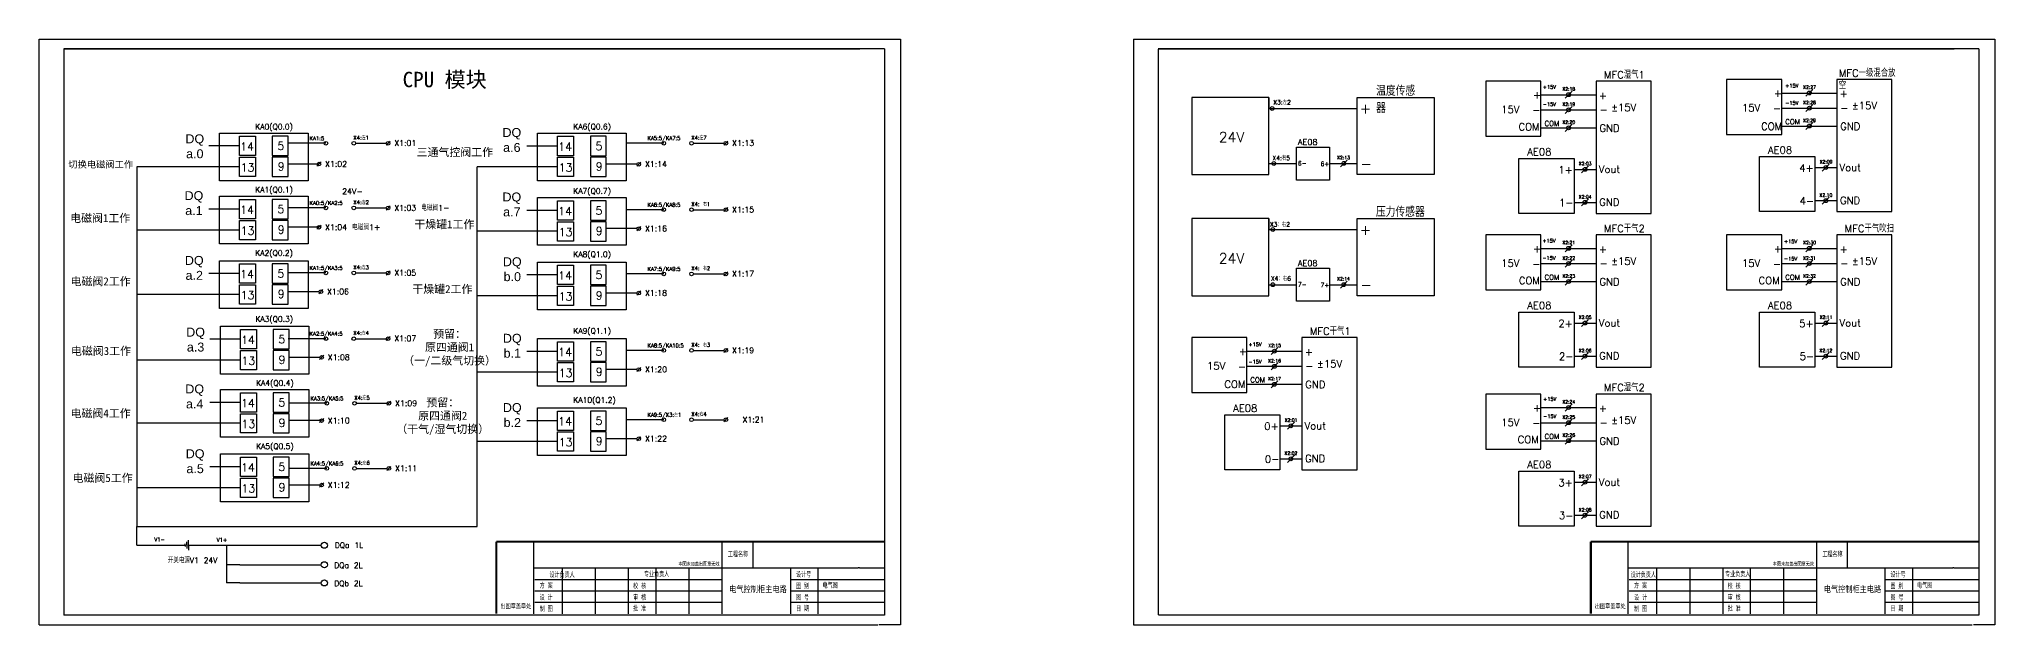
# Model space of a CAD drawing. Header units: inches. Extents: x 9000 to 22395, y 8106 to 17135.
# Drawn here: x 10821 to 12594, y 8106 to 8637 of the extents above; entities that cross this region are included whole.
import ezdxf

# ---------------------------------------------------------------- set-up
doc = ezdxf.new("R2010")
doc.units = ezdxf.units.IN
doc.header["$MEASUREMENT"] = 0
for name, color, linetype in [('PLC', 7, 'Continuous'), ('图层1', 7, 'Continuous'), ('线槽', 7, 'Continuous')]:
    doc.layers.add(name, color=color, linetype=linetype)
doc.styles.add('DSHZ', font='', dxfattribs={"width": 0.7})
doc.styles.add('lcq', font='')
doc.styles.get("Standard").update_dxf_attribs({"font": 'txt', "bigfont": 'gbcbig.shx'})
doc.styles.get('DSHZ').set_extended_font_data('SimSun')
doc.styles.get('lcq').set_extended_font_data('SimSun')

msp = doc.modelspace()

# ---------------------------------------------------------------- linework, layer by layer
for p, q in [((10820.9, 8637.5), (11602, 8637.5)), ((10820.9, 8105.6), (10820.9, 8637.5)), ((11602, 8637.5), (11602, 8105.6)), ((11813.4, 8637.5), (11813.4, 8105.6)), ((11813.4, 8637.5), (12594.4, 8637.5)), ((12594.4, 8637.5), (12594.4, 8105.6)), ((10843.3, 8628.5), (11565, 8628.5)), ((11587.5, 8628.5), (10843.3, 8628.5)), ((10843.3, 8628.5), (10843.3, 8114.6)), ((11587.5, 8628.5), (11587.5, 8114.6)), ((11835.8, 8628.5), (12557.4, 8628.5)), ((12579.9, 8628.5), (11835.8, 8628.5)), ((12579.9, 8628.5), (12579.9, 8114.6)), ((11866.1, 8584.5), (11866.1, 8514.5)), ((11936.1, 8584.5), (11866.1, 8584.5)), ((11936.1, 8514.5), (11936.1, 8584.5)), ((11936.1, 8584.5), (11936.1, 8574.5)), ((12016.1, 8584.5), (12086.1, 8584.5)), ((12016.1, 8514.5), (12016.1, 8584.5)), ((12086.1, 8584.5), (12086.1, 8514.5)), ((12132.8, 8599.2), (12132.8, 8549.2)), ((12182.8, 8599.2), (12132.8, 8599.2)), ((12182.8, 8549.2), (12182.8, 8599.2)), ((12182.8, 8586.9), (12232.8, 8586.9)), ((12207.9, 8587), (12204.7, 8583.8)), ((12207.9, 8587), (12211, 8590.2)), ((12232.8, 8599.2), (12232.8, 8479.2)), ((12282.8, 8599.2), (12232.8, 8599.2)), ((12282.8, 8479.2), (12282.8, 8599.2)), ((12351.1, 8600.9), (12351.1, 8550.9)), ((12401.1, 8600.9), (12351.1, 8600.9)), ((12401.1, 8550.9), (12401.1, 8600.9)), ((12401.1, 8588.5), (12451.1, 8588.5)), ((12426.2, 8588.6), (12423, 8585.5)), ((12426.2, 8588.6), (12429.3, 8591.8)), ((12451.1, 8600.9), (12451.1, 8480.9)), ((12501.1, 8600.9), (12451.1, 8600.9)), ((12501.1, 8480.9), (12501.1, 8600.9)), ((11936.1, 8574.5), (12016.1, 8574.5)), ((12182.8, 8573.1), (12232.8, 8573.1)), ((12207.9, 8573.2), (12204.7, 8570)), ((12207.9, 8573.2), (12211, 8576.4)), ((12401.1, 8574.8), (12451.1, 8574.8)), ((12426.2, 8574.8), (12423, 8571.7)), ((12426.2, 8574.8), (12429.3, 8578)), ((12132.8, 8549.2), (12182.8, 8549.2)), ((12182.8, 8556.8), (12232.8, 8556.8)), ((12207.9, 8556.9), (12204.7, 8553.7)), ((12207.9, 8556.9), (12211, 8560.1)), ((12351.1, 8550.9), (12401.1, 8550.9)), ((12401.1, 8558.5), (12451.1, 8558.5)), ((12426.2, 8558.5), (12423, 8555.4)), ((12426.2, 8558.5), (12429.3, 8561.7)), ((11081, 8542.9), (11046.9, 8542.9)), ((11387.4, 8542.9), (11353.2, 8542.9)), ((11961.1, 8524.5), (11961.1, 8539.5)), ((11961.1, 8539.5), (11991.1, 8539.5)), ((11991.1, 8539.5), (11991.1, 8509.5)), ((12381.1, 8480.9), (12381.1, 8530.9)), ((12381.1, 8530.9), (12431.1, 8530.9)), ((12431.1, 8530.9), (12431.1, 8480.9)), ((10909.4, 8521.5), (10909.4, 8464.1)), ((11291.1, 8521.5), (11218, 8521.5)), ((11218, 8402.4), (11218, 8521.5)), ((11866.1, 8514.5), (11936.1, 8514.5)), ((11936.1, 8524.5), (11961.1, 8524.5)), ((11961.1, 8509.5), (11961.1, 8524.5)), ((11991.1, 8524.5), (12016.1, 8524.5)), ((12004, 8524.6), (12000.9, 8521.4)), ((12004, 8524.6), (12007.2, 8527.7)), ((12086.1, 8514.5), (12016.1, 8514.5)), ((12162.8, 8479.2), (12162.8, 8529.2)), ((12162.8, 8529.2), (12212.8, 8529.2)), ((12212.8, 8529.2), (12212.8, 8479.2)), ((12212.8, 8519.2), (12232.8, 8519.2)), ((12222.8, 8519.2), (12219.6, 8516.1)), ((12222.8, 8519.2), (12225.9, 8522.4)), ((12431.1, 8520.9), (12451.1, 8520.9)), ((12441.1, 8520.9), (12437.9, 8517.7)), ((12441.1, 8520.9), (12444.2, 8524)), ((11991.1, 8509.5), (11961.1, 8509.5)), ((11081, 8484.2), (11046.9, 8484.2)), ((11387.4, 8482.6), (11353.2, 8482.6)), ((12212.8, 8479.2), (12162.8, 8479.2)), ((12212.8, 8489.2), (12232.8, 8489.2)), ((12222.7, 8489.2), (12219.6, 8486)), ((12222.7, 8489.2), (12225.9, 8492.4)), ((12232.8, 8479.2), (12282.8, 8479.2)), ((12431.1, 8480.9), (12381.1, 8480.9)), ((12431.1, 8490.9), (12451.1, 8490.9)), ((12441.1, 8490.8), (12437.9, 8487.6)), ((12441.1, 8490.8), (12444.2, 8494)), ((12451.1, 8480.9), (12501.1, 8480.9)), ((10909.4, 8464.1), (10909.4, 8405.7)), ((11291.1, 8463), (11218, 8463)), ((11866.1, 8474.5), (11866.1, 8404.5)), ((11936.1, 8474.5), (11866.1, 8474.5)), ((11936.1, 8404.5), (11936.1, 8474.5)), ((11936.1, 8474.5), (11936.1, 8464.5)), ((11936.1, 8464.5), (12016.1, 8464.5)), ((12016.1, 8474.5), (12086.1, 8474.5)), ((12016.1, 8404.5), (12016.1, 8474.5)), ((12086.1, 8474.5), (12086.1, 8404.5)), ((12132.8, 8459.7), (12132.8, 8409.7)), ((12182.8, 8459.7), (12132.8, 8459.7)), ((12182.8, 8409.7), (12182.8, 8459.7)), ((12232.8, 8459.7), (12232.8, 8339.7)), ((12282.8, 8459.7), (12232.8, 8459.7)), ((12282.8, 8339.7), (12282.8, 8459.7)), ((12351.1, 8459.7), (12351.1, 8409.7)), ((12401.1, 8459.7), (12351.1, 8459.7)), ((12401.1, 8409.7), (12401.1, 8459.7)), ((12451.1, 8459.7), (12451.1, 8339.7)), ((12501.1, 8459.7), (12451.1, 8459.7)), ((12501.1, 8339.7), (12501.1, 8459.7)), ((12182.8, 8447.3), (12232.8, 8447.3)), ((12207.9, 8447.5), (12204.7, 8444.3)), ((12207.9, 8447.5), (12211, 8450.6)), ((12401.1, 8447.3), (12451.1, 8447.3)), ((12426.2, 8447.5), (12423, 8444.3)), ((12426.2, 8447.5), (12429.3, 8450.6)), ((10909.4, 8434.2), (10909.4, 8194.9)), ((11081, 8425.2), (11046.9, 8425.2)), ((11387.4, 8424.3), (11353.2, 8424.3)), ((11961.1, 8414.5), (11961.1, 8429.5)), ((11961.1, 8429.5), (11991.1, 8429.5)), ((11991.1, 8429.5), (11991.1, 8399.5)), ((12182.8, 8433.6), (12232.8, 8433.6)), ((12207.9, 8433.7), (12204.7, 8430.5)), ((12207.9, 8433.7), (12211, 8436.8)), ((12401.1, 8433.6), (12451.1, 8433.6)), ((12426.2, 8433.7), (12423, 8430.5)), ((12426.2, 8433.7), (12429.3, 8436.8)), ((11936.1, 8414.5), (11961.1, 8414.5)), ((11961.1, 8399.5), (11961.1, 8414.5)), ((11991.1, 8414.5), (12016.1, 8414.5)), ((12004, 8414.6), (12000.9, 8411.4)), ((12004, 8414.6), (12007.2, 8417.8)), ((12132.8, 8409.7), (12182.8, 8409.7)), ((12182.8, 8417.3), (12232.8, 8417.3)), ((12207.9, 8417.4), (12204.7, 8414.2)), ((12207.9, 8417.4), (12211, 8420.5)), ((12351.1, 8409.7), (12401.1, 8409.7)), ((12401.1, 8417.3), (12451.1, 8417.3)), ((12426.2, 8417.4), (12423, 8414.2)), ((12426.2, 8417.4), (12429.3, 8420.5)), ((11291.1, 8404.5), (11218, 8404.5)), ((11218, 8343.9), (11218, 8402.4)), ((11866.1, 8404.5), (11936.1, 8404.5)), ((11991.1, 8399.5), (11961.1, 8399.5)), ((12086.1, 8404.5), (12016.1, 8404.5)), ((12162.8, 8339.7), (12162.8, 8389.7)), ((12162.8, 8389.7), (12212.8, 8389.7)), ((12212.8, 8389.7), (12212.8, 8339.7)), ((12381.1, 8339.7), (12381.1, 8389.7)), ((12381.1, 8389.7), (12431.1, 8389.7)), ((12431.1, 8389.7), (12431.1, 8339.7)), ((12212.8, 8379.7), (12232.8, 8379.7)), ((12222.8, 8379.7), (12219.6, 8376.5)), ((12222.8, 8379.7), (12225.9, 8382.9)), ((12431.1, 8379.7), (12451.1, 8379.7)), ((12441.1, 8379.7), (12437.9, 8376.5)), ((12441.1, 8379.7), (12444.2, 8382.9)), ((11081, 8365.5), (11046.9, 8365.5)), ((11387.4, 8354.8), (11353.2, 8354.8)), ((11866.1, 8366.5), (11866.1, 8316.5)), ((11916.1, 8366.5), (11866.1, 8366.5)), ((11916.1, 8316.5), (11916.1, 8366.5)), ((11916.1, 8354.1), (11966.1, 8354.1)), ((11941.1, 8354.2), (11938, 8351.1)), ((11941.1, 8354.2), (11944.3, 8357.4)), ((11966.1, 8366.5), (11966.1, 8246.5)), ((12016.1, 8366.5), (11966.1, 8366.5)), ((12016.1, 8246.5), (12016.1, 8366.5)), ((11003.4, 8346.1), (10909.4, 8346.1)), ((11218, 8194.9), (11218, 8343.9)), ((11916.1, 8340.4), (11966.1, 8340.4)), ((11941.1, 8340.4), (11938, 8337.3)), ((11941.1, 8340.4), (11944.3, 8343.6)), ((12212.8, 8339.7), (12162.8, 8339.7)), ((12212.8, 8349.7), (12232.8, 8349.7)), ((12222.7, 8349.6), (12219.6, 8346.5)), ((12222.7, 8349.6), (12225.9, 8352.8)), ((12232.8, 8339.7), (12282.8, 8339.7)), ((12431.1, 8339.7), (12381.1, 8339.7)), ((12431.1, 8349.7), (12451.1, 8349.7)), ((12441.1, 8349.6), (12437.9, 8346.5)), ((12441.1, 8349.6), (12444.2, 8352.8)), ((12451.1, 8339.7), (12501.1, 8339.7)), ((11291.1, 8335.1), (11218, 8335.1)), ((11916.1, 8324.1), (11966.1, 8324.1)), ((11941.1, 8324.1), (11938, 8321)), ((11941.1, 8324.1), (11944.3, 8327.3)), ((11081.8, 8306.8), (11047.6, 8306.8)), ((11866.1, 8316.5), (11916.1, 8316.5)), ((12132.8, 8315.2), (12132.8, 8265.2)), ((12182.8, 8315.2), (12132.8, 8315.2)), ((12182.8, 8265.2), (12182.8, 8315.2)), ((12182.8, 8302.9), (12232.8, 8302.9)), ((12207.9, 8303), (12204.7, 8299.8)), ((12207.9, 8303), (12211, 8306.2)), ((12232.8, 8315.2), (12232.8, 8195.2)), ((12282.8, 8315.2), (12232.8, 8315.2)), ((12282.8, 8195.2), (12282.8, 8315.2)), ((11003.4, 8288.7), (10909.4, 8288.7)), ((11387.4, 8291.9), (11353.2, 8291.9)), ((11896.1, 8246.5), (11896.1, 8296.5)), ((11896.1, 8296.5), (11946.1, 8296.5)), ((11946.1, 8296.5), (11946.1, 8246.5)), ((11946.1, 8286.5), (11966.1, 8286.5)), ((11956, 8286.4), (11952.9, 8283.3)), ((11956, 8286.4), (11959.2, 8289.6)), ((12182.8, 8289.1), (12232.8, 8289.1)), ((12207.9, 8289.2), (12204.7, 8286)), ((12207.9, 8289.2), (12211, 8292.4)), ((11291.1, 8272.2), (11218, 8272.2)), ((12132.8, 8265.2), (12182.8, 8265.2)), ((12182.8, 8272.8), (12232.8, 8272.8)), ((12207.9, 8272.9), (12204.7, 8269.7)), ((12207.9, 8272.9), (12211, 8276.1)), ((11081.8, 8247.7), (11047.6, 8247.7)), ((11946.1, 8256.5), (11966.1, 8256.5)), ((11956, 8256.4), (11952.9, 8253.2)), ((11956, 8256.4), (11959.2, 8259.6)), ((11003.4, 8230.2), (10909.4, 8230.2)), ((11946.1, 8246.5), (11896.1, 8246.5)), ((11966.1, 8246.5), (12016.1, 8246.5)), ((12162.8, 8195.2), (12162.8, 8245.2)), ((12162.8, 8245.2), (12212.8, 8245.2)), ((12212.8, 8245.2), (12212.8, 8195.2)), ((12212.8, 8235.2), (12232.8, 8235.2)), ((12222.8, 8235.2), (12219.6, 8232)), ((12222.8, 8235.2), (12225.9, 8238.4)), ((10909.4, 8194.9), (11218, 8194.9)), ((10909.4, 8178), (10909.4, 8194.9)), ((12212.8, 8195.2), (12162.8, 8195.2)), ((12212.8, 8205.2), (12232.8, 8205.2)), ((12222.7, 8205.2), (12219.6, 8202)), ((12222.7, 8205.2), (12225.9, 8208.4)), ((12232.8, 8195.2), (12282.8, 8195.2)), ((10909.4, 8178), (10944.8, 8178)), ((10964.3, 8178), (10969.9, 8178)), ((11269.5, 8115.8), (11269.5, 8181.1)), ((11440.1, 8180.3), (11440.1, 8115.8)), ((11468.2, 8180.3), (11468.2, 8157.4)), ((12262, 8115.8), (12262, 8181.1)), ((12432.5, 8180.3), (12432.5, 8115.8)), ((12460.6, 8180.3), (12460.6, 8157.4)), ((11002.8, 8160.2), (10990.8, 8160.2)), ((11002.8, 8143.8), (10990.8, 8143.8)), ((11269.5, 8157.4), (11563.7, 8157.4)), ((11270.3, 8147), (11440.1, 8147)), ((11295.3, 8157.4), (11295.3, 8115.8)), ((11325.2, 8157.4), (11325.2, 8115.8)), ((11355.2, 8157.4), (11355.2, 8115.8)), ((11380.1, 8157.4), (11380.1, 8115.8)), ((11410.1, 8157.4), (11410.1, 8115.8)), ((11502.2, 8157.4), (11502.2, 8115.8)), ((11502.2, 8147), (11563.7, 8147)), ((11527.1, 8157.4), (11527.1, 8115.8)), ((11564.7, 8157.4), (11563.7, 8157.4)), ((11563.7, 8147), (11587.5, 8147)), ((11564.7, 8157.4), (11587.2, 8157.4)), ((12262, 8157.4), (12556.2, 8157.4)), ((12262.8, 8147), (12432.5, 8147)), ((12287.7, 8157.4), (12287.7, 8115.8)), ((12317.7, 8157.4), (12317.7, 8115.8)), ((12347.6, 8157.4), (12347.6, 8115.8)), ((12372.6, 8157.4), (12372.6, 8115.8)), ((12402.6, 8157.4), (12402.6, 8115.8)), ((12494.6, 8157.4), (12494.6, 8115.8)), ((12494.6, 8147), (12556.2, 8147)), ((12519.6, 8157.4), (12519.6, 8115.8)), ((12557.2, 8157.4), (12556.2, 8157.4)), ((12556.2, 8147), (12579.9, 8147)), ((12557.2, 8157.4), (12579.7, 8157.4)), ((11270.3, 8136.6), (11440.1, 8136.6)), ((11270.3, 8126.2), (11440.1, 8126.2)), ((11502.2, 8136.6), (11563.7, 8136.6)), ((11502.2, 8126.2), (11563.7, 8126.2)), ((11563.7, 8136.6), (11587.5, 8136.6)), ((11563.7, 8126.2), (11587.5, 8126.2)), ((12262.8, 8136.6), (12432.5, 8136.6)), ((12262.8, 8126.2), (12432.5, 8126.2)), ((12494.6, 8136.6), (12556.2, 8136.6)), ((12494.6, 8126.2), (12556.2, 8126.2)), ((12556.2, 8136.6), (12579.9, 8136.6)), ((12556.2, 8126.2), (12579.9, 8126.2)), ((10820.9, 8105.6), (11573.9, 8105.6)), ((11573.9, 8105.6), (11581.5, 8105.6)), ((11602, 8105.6), (11582.5, 8105.6)), ((11587.5, 8114.6), (11587, 8114.6)), ((11813.4, 8105.6), (12566.4, 8105.6)), ((12566.4, 8105.6), (12573.9, 8105.6)), ((12594.4, 8105.6), (12574.9, 8105.6)), ((12579.9, 8114.6), (12579.4, 8114.6))]:
    msp.add_line(p, q)
at = {"color": 0}
for p, q in [((11139.2, 8544.8), (11135.5, 8541.1)), ((11445.6, 8544.8), (11441.9, 8541.1)), ((11076.6, 8525.9), (11072.9, 8522.2)), ((11366.6, 8525.8), (11362.9, 8522.1)), ((11139.2, 8486), (11135.5, 8482.3)), ((11445.6, 8484.5), (11441.9, 8480.8)), ((11076.6, 8468.5), (11072.9, 8464.8)), ((11366.6, 8467.2), (11362.9, 8463.5)), ((11139.2, 8427), (11135.5, 8423.3)), ((11445.6, 8426.1), (11441.9, 8422.4)), ((11078.2, 8410), (11074.5, 8406.3)), ((11366.6, 8408.8), (11362.9, 8405.1)), ((11139.2, 8367.4), (11135.5, 8363.7)), ((11445.6, 8356.7), (11441.9, 8353)), ((11079, 8350.4), (11075.3, 8346.7)), ((11366.6, 8339.3), (11362.9, 8335.6)), ((11140, 8308.7), (11136.3, 8305)), ((11079, 8293), (11075.3, 8289.3)), ((11445.6, 8293.8), (11441.9, 8290.1)), ((11366.6, 8276.4), (11362.9, 8272.7)), ((11140, 8249.5), (11136.3, 8245.8)), ((11079, 8234.5), (11075.3, 8230.8))]:
    msp.add_line(p, q, dxfattribs=at)
for points, const_width in [([(11835.8, 8628.5), (11835.8, 8114.6)], 1.01), ([(11235.5, 8181.1), (11587.5, 8181.1)], 1.88), ([(11235.5, 8115.8), (11235.5, 8181.1)], 1.88), ([(11247.5, 8181.1), (11268.2, 8181.1)], 1.88), ([(12228, 8181.1), (12248.6, 8181.1)], 1.88), ([(12228, 8181.1), (12579.9, 8181.1)], 1.88), ([(12228, 8115.8), (12228, 8181.1)], 1.88), ([(10843.3, 8114.6), (11587.5, 8114.6)], 1.01), ([(11835.8, 8114.6), (12579.9, 8114.6)], 1.01)]:
    msp.add_lwpolyline(points, dxfattribs=dict(const_width=const_width))
for centre in [(12207.9, 8587), (12426.2, 8588.6), (11939, 8574.5), (12207.9, 8573.2), (12426.2, 8574.8), (12207.9, 8556.9), (12426.2, 8558.5), (11940.6, 8524.5), (12004, 8524.6), (12222.8, 8519.2), (12441.1, 8520.9), (12222.7, 8489.2), (12441.1, 8490.8), (11939.6, 8464.6), (12207.9, 8447.5), (12426.2, 8447.5), (12207.9, 8433.7), (12426.2, 8433.7), (11939.7, 8414.5), (12004, 8414.6), (12207.9, 8417.4), (12426.2, 8417.4), (12222.8, 8379.7), (12441.1, 8379.7), (11941.1, 8354.2), (11941.1, 8340.4), (12222.7, 8349.6), (12441.1, 8349.6), (11941.1, 8324.1), (12207.9, 8303), (11956, 8286.4), (12207.9, 8289.2), (12207.9, 8272.9), (11956, 8256.4), (12222.8, 8235.2), (12222.7, 8205.2)]:
    msp.add_circle(centre, 1.74)
for centre in [(11081, 8542.9), (11106.2, 8542.9), (11137.4, 8542.9), (11387.4, 8542.9), (11412.6, 8542.9), (11443.7, 8542.9), (11074.7, 8524), (11364.7, 8523.9), (11081, 8484.2), (11106.2, 8484.2), (11137.4, 8484.2), (11387.4, 8482.6), (11412.6, 8482.6), (11443.7, 8482.6), (11074.7, 8466.6), (11364.7, 8465.4), (11081, 8425.2), (11106.2, 8425.2), (11137.4, 8425.2), (11387.4, 8424.3), (11412.6, 8424.3), (11443.7, 8424.3), (11076.4, 8408.1), (11364.7, 8406.9), (11081, 8365.5), (11106.2, 8365.5), (11137.4, 8365.5), (11387.4, 8354.8), (11412.6, 8354.8), (11443.7, 8354.8), (11077.1, 8348.5), (11364.7, 8337.5), (11081.8, 8306.8), (11107, 8306.8), (11138.1, 8306.8), (11077.1, 8291.1), (11387.4, 8291.9), (11412.6, 8291.9), (11443.7, 8291.9), (11364.7, 8274.6), (11081.8, 8247.7), (11107, 8247.7), (11138.1, 8247.7), (11077.1, 8232.6)]:
    msp.add_circle(centre, 1.65, dxfattribs=at)
at = {"layer": '图层1'}
for p, q in [((10944.8, 8178), (10953.4, 8178)), ((10953.5, 8178), (10953.5, 8179.1)), ((10953.5, 8178), (10953.5, 8176.9)), ((10954.9, 8178), (10954.9, 8181.1)), ((10954.9, 8178), (10954.9, 8175)), ((10956.3, 8178), (10964.3, 8178)), ((10956.4, 8178), (10956.4, 8182.5)), ((10956.4, 8178), (10956.4, 8173.6)), ((10969.9, 8178), (11025.1, 8178)), ((10990.8, 8178), (10990.8, 8152.2)), ((11025.1, 8178), (11076.9, 8178)), ((10990.8, 8160.2), (10990.8, 8143.8)), ((11002.8, 8160.2), (11076.9, 8160.2)), ((11002.8, 8143.8), (11076.9, 8143.8))]:
    msp.add_line(p, q, dxfattribs=at)
for centre in [(11079.6, 8178), (11079.6, 8160.2), (11079.6, 8143.8)]:
    msp.add_circle(centre, 2.78, dxfattribs=at)
at = {"layer": '线槽'}
for p, q in [((10984.6, 8552.2), (11064.8, 8552.2)), ((10984.6, 8508.9), (10984.6, 8552.2)), ((11002.7, 8531.7), (11002.7, 8549.2)), ((11002.7, 8549.2), (11017.2, 8549.2)), ((11017.2, 8549.2), (11017.2, 8531.7)), ((11032.4, 8549.2), (11032.4, 8531.7)), ((11046.9, 8549.2), (11032.4, 8549.2)), ((11046.9, 8531.7), (11046.9, 8549.2)), ((11064.8, 8552.2), (11064.8, 8508.9)), ((11272.9, 8552.1), (11353.2, 8552.1)), ((11272.9, 8508.8), (11272.9, 8552.1)), ((11291.1, 8531.6), (11291.1, 8549.2)), ((11291.1, 8549.2), (11305.5, 8549.2)), ((11305.5, 8549.2), (11305.5, 8531.6)), ((11320.8, 8549.2), (11320.8, 8531.6)), ((11335.2, 8549.2), (11320.8, 8549.2)), ((11335.2, 8531.6), (11335.2, 8549.2)), ((11353.2, 8552.1), (11353.2, 8508.8)), ((11002.7, 8540.5), (10974.8, 8540.5)), ((11017.2, 8531.7), (11002.7, 8531.7)), ((11032.4, 8531.7), (11046.9, 8531.7)), ((11107.9, 8542.9), (11135.7, 8542.9)), ((11291.1, 8540.4), (11263.2, 8540.4)), ((11305.5, 8531.6), (11291.1, 8531.6)), ((11320.8, 8531.6), (11335.2, 8531.6)), ((11414.2, 8542.9), (11442.1, 8542.9)), ((11002.7, 8521.5), (10909.4, 8521.5)), ((11002.7, 8512.7), (11002.7, 8530.3)), ((11002.7, 8530.3), (11017.2, 8530.3)), ((11017.2, 8512.7), (11002.7, 8512.7)), ((11017.2, 8530.3), (11017.2, 8512.7)), ((11032.4, 8530.3), (11032.4, 8512.7)), ((11046.9, 8530.3), (11032.4, 8530.3)), ((11032.4, 8512.7), (11046.9, 8512.7)), ((11046.9, 8512.7), (11046.9, 8530.3)), ((11074.7, 8524), (11046.9, 8524)), ((11291.1, 8512.7), (11291.1, 8530.2)), ((11291.1, 8530.2), (11305.5, 8530.2)), ((11305.5, 8530.2), (11305.5, 8512.7)), ((11320.8, 8530.2), (11320.8, 8512.7)), ((11335.2, 8530.2), (11320.8, 8530.2)), ((11335.2, 8512.7), (11335.2, 8530.2)), ((11363.1, 8523.9), (11335.2, 8523.9)), ((11064.8, 8508.9), (10984.6, 8508.9)), ((11353.2, 8508.8), (11272.9, 8508.8)), ((11305.5, 8512.7), (11291.1, 8512.7)), ((11320.8, 8512.7), (11335.2, 8512.7)), ((11002.7, 8483.1), (10974.8, 8483.1)), ((10984.6, 8494.8), (11064.8, 8494.8)), ((10984.6, 8451.5), (10984.6, 8494.8)), ((11002.7, 8474.3), (11002.7, 8491.8)), ((11002.7, 8491.8), (11017.2, 8491.8)), ((11017.2, 8491.8), (11017.2, 8474.3)), ((11032.4, 8491.8), (11032.4, 8474.3)), ((11046.9, 8491.8), (11032.4, 8491.8)), ((11046.9, 8474.3), (11046.9, 8491.8)), ((11064.8, 8494.8), (11064.8, 8451.5)), ((11107.9, 8484.2), (11135.7, 8484.2)), ((11291.1, 8481.8), (11263.2, 8481.8)), ((11272.9, 8493.6), (11353.2, 8493.6)), ((11272.9, 8450.3), (11272.9, 8493.6)), ((11291.1, 8473), (11291.1, 8490.6)), ((11291.1, 8490.6), (11305.5, 8490.6)), ((11305.5, 8490.6), (11305.5, 8473)), ((11320.8, 8490.6), (11320.8, 8473)), ((11335.2, 8490.6), (11320.8, 8490.6)), ((11335.2, 8473), (11335.2, 8490.6)), ((11353.2, 8493.6), (11353.2, 8450.3)), ((11414.2, 8482.6), (11442.1, 8482.6)), ((11002.7, 8464.1), (10909.4, 8464.1)), ((11017.2, 8474.3), (11002.7, 8474.3)), ((11002.7, 8455.3), (11002.7, 8472.9)), ((11002.7, 8472.9), (11017.2, 8472.9)), ((11017.2, 8472.9), (11017.2, 8455.3)), ((11032.4, 8474.3), (11046.9, 8474.3)), ((11032.4, 8472.9), (11032.4, 8455.3)), ((11046.9, 8472.9), (11032.4, 8472.9)), ((11046.9, 8455.3), (11046.9, 8472.9)), ((11074.7, 8466.6), (11046.9, 8466.6)), ((11305.5, 8473), (11291.1, 8473)), ((11291.1, 8454.1), (11291.1, 8471.7)), ((11291.1, 8471.7), (11305.5, 8471.7)), ((11305.5, 8471.7), (11305.5, 8454.1)), ((11320.8, 8473), (11335.2, 8473)), ((11320.8, 8471.7), (11320.8, 8454.1)), ((11335.2, 8471.7), (11320.8, 8471.7)), ((11335.2, 8454.1), (11335.2, 8471.7)), ((11363.1, 8465.4), (11335.2, 8465.4)), ((11064.8, 8451.5), (10984.6, 8451.5)), ((11017.2, 8455.3), (11002.7, 8455.3)), ((11032.4, 8455.3), (11046.9, 8455.3)), ((11353.2, 8450.3), (11272.9, 8450.3)), ((11305.5, 8454.1), (11291.1, 8454.1)), ((11320.8, 8454.1), (11335.2, 8454.1)), ((11002.7, 8424.6), (10974.8, 8424.6)), ((10984.6, 8436.3), (11064.8, 8436.3)), ((10984.6, 8393), (10984.6, 8436.3)), ((11002.7, 8415.8), (11002.7, 8433.4)), ((11002.7, 8433.4), (11017.2, 8433.4)), ((11017.2, 8433.4), (11017.2, 8415.8)), ((11032.4, 8433.4), (11032.4, 8415.8)), ((11046.9, 8433.4), (11032.4, 8433.4)), ((11046.9, 8415.8), (11046.9, 8433.4)), ((11064.8, 8436.3), (11064.8, 8393)), ((11107.9, 8425.2), (11135.7, 8425.2)), ((11272.9, 8435.1), (11353.2, 8435.1)), ((11272.9, 8391.8), (11272.9, 8435.1)), ((11291.1, 8414.6), (11291.1, 8432.1)), ((11291.1, 8432.1), (11305.5, 8432.1)), ((11305.5, 8432.1), (11305.5, 8414.6)), ((11320.8, 8432.1), (11320.8, 8414.6)), ((11335.2, 8432.1), (11320.8, 8432.1)), ((11335.2, 8414.6), (11335.2, 8432.1)), ((11353.2, 8435.1), (11353.2, 8391.8)), ((11414.2, 8424.3), (11442.1, 8424.3)), ((11017.2, 8415.8), (11002.7, 8415.8)), ((11002.7, 8396.9), (11002.7, 8414.4)), ((11002.7, 8414.4), (11017.2, 8414.4)), ((11017.2, 8414.4), (11017.2, 8396.9)), ((11032.4, 8415.8), (11046.9, 8415.8)), ((11032.4, 8414.4), (11032.4, 8396.9)), ((11046.9, 8414.4), (11032.4, 8414.4)), ((11046.9, 8396.9), (11046.9, 8414.4)), ((11074.7, 8408.1), (11046.9, 8408.1)), ((11291.1, 8423.4), (11263.2, 8423.4)), ((11305.5, 8414.6), (11291.1, 8414.6)), ((11291.1, 8395.6), (11291.1, 8413.2)), ((11291.1, 8413.2), (11305.5, 8413.2)), ((11305.5, 8413.2), (11305.5, 8395.6)), ((11320.8, 8414.6), (11335.2, 8414.6)), ((11320.8, 8413.2), (11320.8, 8395.6)), ((11335.2, 8413.2), (11320.8, 8413.2)), ((11335.2, 8395.6), (11335.2, 8413.2)), ((11363.1, 8406.9), (11335.2, 8406.9)), ((11002.7, 8405.7), (10909.4, 8405.7)), ((11064.8, 8393), (10984.6, 8393)), ((11017.2, 8396.9), (11002.7, 8396.9)), ((11032.4, 8396.9), (11046.9, 8396.9)), ((11353.2, 8391.8), (11272.9, 8391.8)), ((11305.5, 8395.6), (11291.1, 8395.6)), ((11320.8, 8395.6), (11335.2, 8395.6)), ((10985.3, 8376.7), (11065.6, 8376.7)), ((10985.3, 8333.4), (10985.3, 8376.7)), ((11003.4, 8356.2), (11003.4, 8373.7)), ((11003.4, 8373.7), (11017.9, 8373.7)), ((11017.9, 8373.7), (11017.9, 8356.2)), ((11033.2, 8373.7), (11033.2, 8356.2)), ((11047.6, 8373.7), (11033.2, 8373.7)), ((11047.6, 8356.2), (11047.6, 8373.7)), ((11065.6, 8376.7), (11065.6, 8333.4)), ((11003.4, 8365), (10975.6, 8365)), ((11017.9, 8356.2), (11003.4, 8356.2)), ((11003.4, 8337.2), (11003.4, 8354.8)), ((11003.4, 8354.8), (11017.9, 8354.8)), ((11017.9, 8354.8), (11017.9, 8337.2)), ((11033.2, 8356.2), (11047.6, 8356.2)), ((11033.2, 8354.8), (11033.2, 8337.2)), ((11047.6, 8354.8), (11033.2, 8354.8)), ((11047.6, 8337.2), (11047.6, 8354.8)), ((11107.9, 8365.5), (11135.7, 8365.5)), ((11291.1, 8353.9), (11263.2, 8353.9)), ((11272.9, 8365.7), (11353.2, 8365.7)), ((11272.9, 8322.3), (11272.9, 8365.7)), ((11291.1, 8345.1), (11291.1, 8362.7)), ((11291.1, 8362.7), (11305.5, 8362.7)), ((11305.5, 8362.7), (11305.5, 8345.1)), ((11320.8, 8362.7), (11320.8, 8345.1)), ((11335.2, 8362.7), (11320.8, 8362.7)), ((11335.2, 8345.1), (11335.2, 8362.7)), ((11353.2, 8365.7), (11353.2, 8322.3)), ((11414.2, 8354.8), (11442.1, 8354.8)), ((11017.9, 8337.2), (11003.4, 8337.2)), ((11033.2, 8337.2), (11047.6, 8337.2)), ((11075.5, 8348.5), (11047.6, 8348.5)), ((11305.5, 8345.1), (11291.1, 8345.1)), ((11291.1, 8326.2), (11291.1, 8343.8)), ((11291.1, 8343.8), (11305.5, 8343.8)), ((11305.5, 8343.8), (11305.5, 8326.2)), ((11320.8, 8345.1), (11335.2, 8345.1)), ((11320.8, 8343.8), (11320.8, 8326.2)), ((11335.2, 8343.8), (11320.8, 8343.8)), ((11335.2, 8326.2), (11335.2, 8343.8)), ((11363.1, 8337.5), (11335.2, 8337.5)), ((11065.6, 8333.4), (10985.3, 8333.4)), ((10985.3, 8319.3), (11065.6, 8319.3)), ((10985.3, 8276), (10985.3, 8319.3)), ((11065.6, 8319.3), (11065.6, 8276)), ((11353.2, 8322.3), (11272.9, 8322.3)), ((11305.5, 8326.2), (11291.1, 8326.2)), ((11320.8, 8326.2), (11335.2, 8326.2)), ((11003.4, 8307.6), (10975.6, 8307.6)), ((11003.4, 8298.8), (11003.4, 8316.3)), ((11003.4, 8316.3), (11017.9, 8316.3)), ((11017.9, 8316.3), (11017.9, 8298.8)), ((11033.2, 8316.3), (11033.2, 8298.8)), ((11047.6, 8316.3), (11033.2, 8316.3)), ((11047.6, 8298.8), (11047.6, 8316.3)), ((11108.6, 8306.8), (11136.5, 8306.8)), ((11272.9, 8302.8), (11353.2, 8302.8)), ((11272.9, 8259.5), (11272.9, 8302.8)), ((11353.2, 8302.8), (11353.2, 8259.5)), ((11017.9, 8298.8), (11003.4, 8298.8)), ((11003.4, 8279.9), (11003.4, 8297.4)), ((11003.4, 8297.4), (11017.9, 8297.4)), ((11017.9, 8297.4), (11017.9, 8279.9)), ((11033.2, 8298.8), (11047.6, 8298.8)), ((11033.2, 8297.4), (11033.2, 8279.9)), ((11047.6, 8297.4), (11033.2, 8297.4)), ((11047.6, 8279.9), (11047.6, 8297.4)), ((11075.5, 8291.1), (11047.6, 8291.1)), ((11291.1, 8291), (11263.2, 8291)), ((11291.1, 8282.2), (11291.1, 8299.8)), ((11291.1, 8299.8), (11305.5, 8299.8)), ((11305.5, 8282.2), (11291.1, 8282.2)), ((11305.5, 8299.8), (11305.5, 8282.2)), ((11320.8, 8299.8), (11320.8, 8282.2)), ((11335.2, 8299.8), (11320.8, 8299.8)), ((11320.8, 8282.2), (11335.2, 8282.2)), ((11335.2, 8282.2), (11335.2, 8299.8)), ((11414.2, 8291.9), (11442.1, 8291.9)), ((11065.6, 8276), (10985.3, 8276)), ((11017.9, 8279.9), (11003.4, 8279.9)), ((11033.2, 8279.9), (11047.6, 8279.9)), ((11291.1, 8263.3), (11291.1, 8280.9)), ((11291.1, 8280.9), (11305.5, 8280.9)), ((11305.5, 8280.9), (11305.5, 8263.3)), ((11320.8, 8280.9), (11320.8, 8263.3)), ((11335.2, 8280.9), (11320.8, 8280.9)), ((11335.2, 8263.3), (11335.2, 8280.9)), ((11363.1, 8274.6), (11335.2, 8274.6)), ((11003.4, 8249.1), (10975.6, 8249.1)), ((10985.3, 8260.8), (11065.6, 8260.8)), ((10985.3, 8217.5), (10985.3, 8260.8)), ((11003.4, 8240.3), (11003.4, 8257.9)), ((11003.4, 8257.9), (11017.9, 8257.9)), ((11017.9, 8257.9), (11017.9, 8240.3)), ((11033.2, 8257.9), (11033.2, 8240.3)), ((11047.6, 8257.9), (11033.2, 8257.9)), ((11047.6, 8240.3), (11047.6, 8257.9)), ((11065.6, 8260.8), (11065.6, 8217.5)), ((11108.6, 8247.7), (11136.5, 8247.7)), ((11353.2, 8259.5), (11272.9, 8259.5)), ((11305.5, 8263.3), (11291.1, 8263.3)), ((11320.8, 8263.3), (11335.2, 8263.3)), ((11017.9, 8240.3), (11003.4, 8240.3)), ((11003.4, 8221.4), (11003.4, 8238.9)), ((11003.4, 8238.9), (11017.9, 8238.9)), ((11017.9, 8238.9), (11017.9, 8221.4)), ((11033.2, 8240.3), (11047.6, 8240.3)), ((11033.2, 8238.9), (11033.2, 8221.4)), ((11047.6, 8238.9), (11033.2, 8238.9)), ((11047.6, 8221.4), (11047.6, 8238.9)), ((11075.5, 8232.6), (11047.6, 8232.6)), ((11065.6, 8217.5), (10985.3, 8217.5)), ((11017.9, 8221.4), (11003.4, 8221.4)), ((11033.2, 8221.4), (11047.6, 8221.4))]:
    msp.add_line(p, q, dxfattribs=at)

# ---------------------------------------------------------------- texts
at = {"style": 'DSHZ'}
for s, height, width, p in [('本图未加盖出图章无效', 3.33, 0.8, (11400.6, 8159.5, 0)), ('工程名称', 4.66, 0.7, (11445.5, 8167.7)), ('本图未加盖出图章无效', 3.33, 0.8, (12393, 8159.5, 0)), ('工程名称', 4.66, 0.7, (12438, 8167.7)), ('方 案', 4.66, 0.7, (11274.8, 8139.3)), ('设计负责人', 4.66, 0.7, (11283.7, 8149.1, 0)), ('校 核', 4.66, 0.7, (11359.6, 8138.9)), ('专业负责人', 4.66, 0.7, (11369.4, 8149.7)), ('电气控制柜主电路 ', 5.82, 0.8, (11446.7, 8135.2, -3.3)), ('设计号', 4.66, 0.7, (11507.3, 8149.3)), ('图 别', 4.66, 0.7, (11507.3, 8138.9)), ('电气图', 4.66, 0.7, (11531.3, 8139.4)), ('设计负责人', 4.66, 0.7, (12264.2, 8149.1, 0)), ('方 案', 4.66, 0.7, (12267.2, 8139.3)), ('专业负责人', 4.66, 0.7, (12349.8, 8149.7)), ('校 核', 4.66, 0.7, (12352.1, 8138.9)), ('电气控制柜主电路 ', 5.82, 0.8, (12439.2, 8135.2, -3.3)), ('设计号', 4.66, 0.7, (12499.7, 8149.3)), ('图 别', 4.66, 0.7, (12499.7, 8138.9)), ('电气图', 4.66, 0.7, (12523.8, 8139.4)), ('出图章盖章处', 4.16, 0.8, (11239.2, 8120.7)), ('设 计', 4.66, 0.7, (11274.8, 8128.5)), ('制 图', 4.66, 0.7, (11274.8, 8118.1)), ('批 准', 4.66, 0.7, (11359.6, 8118.5)), ('审 核', 4.66, 0.7, (11359.6, 8128.5)), ('图 号', 4.66, 0.7, (11507.3, 8128.5)), ('日 期', 4.66, 0.7, (11507.3, 8118.5)), ('出图章盖章处', 4.16, 0.8, (12231.7, 8120.7)), ('设 计', 4.66, 0.7, (12267.2, 8128.5)), ('制 图', 4.66, 0.7, (12267.2, 8118.1)), ('批 准', 4.66, 0.7, (12352.1, 8118.5)), ('审 核', 4.66, 0.7, (12352.1, 8128.5)), ('图 号', 4.66, 0.7, (12499.7, 8128.5)), ('日 期', 4.66, 0.7, (12499.7, 8118.5))]:
    msp.add_text(s, height=height, dxfattribs=dict(at, width=width)).set_placement(p)
at = {"color": 0, "attachment_point": 5, "style": 'lcq'}
for s, insert, char_height, width in [('CPU 模块', (11188.7, 8600), 14, 152.127), ('{\\fArial|b0|i0|c0|p34;DQ a.0}', (10962.1, 8540.1), 8.129, 19.508), ('{\\fArial|b0|i0|c134|p34;DQ \\Pa.\\fArial|b0|i0|c0|p34;6}', (11249.6, 8545.8), 8.129, 19.508), ('三通气控阀工作', (11197.9, 8534.4), 7.26, 152.127), ('\\pt18;切换电磁阀工作', (10876.8, 8523.3), 6, 89.169), ('{\\fArial|b0|i0|c0|p34;DQ a.1}', (10961.3, 8488.5), 8.129, 19.508), ('{\\fArial|b0|i0|c134|p34;DQ \\P\\fArial|b0|i0|c0|p34;a.7}', (11249.6, 8487.3), 8.129, 19.508), ('电磁阀1工作', (10876.3, 8474.5), 7.26, 94.705), ('干燥罐1工作', (11188.4, 8468.9), 7.26, 152.127), ('{\\fArial|b0|i0|c0|p34;DQ a.2}', (10961.6, 8429.7), 8.129, 19.508), ('{\\fArial|b0|i0|c134|p34;DQ b.\\fArial|b0|i0|c0|p34;0}', (11250, 8428.5), 8.129, 19.508), ('电磁阀2工作', (10876.7, 8417.1), 7.26, 152.127), ('干燥罐2工作', (11186.6, 8410.1), 7.26, 152.127), ('{\\fArial|b0|i0|c134|p34;DQ a.\\fArial|b0|i0|c0|p34;3}', (10962.8, 8364.6), 8.129, 19.508), ('预留：\\P原四通阀1\\P（一/二级气切换）', (11193.1, 8356.8), 7.26, 152.127), ('电磁阀3工作', (10877, 8353.9), 7.26, 152.127), ('{\\fArial|b0|i0|c134|p34;DQ b.\\fArial|b0|i0|c0|p34;1}', (11250, 8359), 8.129, 19.508), ('{\\fArial|b0|i0|c134|p34;DQ \\Pa.\\fArial|b0|i0|c0|p34;4}', (10962, 8313), 8.129, 19.508), ('电磁阀4工作', (10876.7, 8297.3), 7.26, 152.127), ('预留：\\P原四通阀2\\P（干气/湿气切换）', (11186.9, 8294.6), 7.26, 152.127), ('{\\fArial|b0|i0|c134|p34;DQ b.\\fArial|b0|i0|c0|p34;2}', (11250, 8296.1), 8.129, 19.508), ('{\\fArial|b0|i0|c134|p34;DQ \\Pa.\\fArial|b0|i0|c0|p34;5}', (10962.4, 8254.2), 8.129, 19.508), ('电磁阀5工作', (10878.5, 8238.6), 7.26, 152.127)]:
    msp.add_mtext(s, dxfattribs=dict(at, insert=insert, char_height=char_height, width=width))
at = {"layer": 'PLC', "char_height": 3.5, "attachment_point": 1}
for s, insert in [('V1-', (10925.3, 8185)), ('V1+', (10981.9, 8184.7))]:
    msp.add_mtext_dynamic_manual_height_columns(s, width=15.765, gutter_width=1, heights=[12], dxfattribs=dict(at, insert=insert))
at = {"layer": '图层1'}
for s, p in [('KA0(Q0.0)', (11017, 8555.4)), ('KA6(Q0.6)', (11305.4, 8555.5)), ('KA1(Q0.1)', (11017, 8498.2)), ('KA7(Q0.7)', (11305.4, 8497)), ('KA2(Q0.2)', (11017, 8440.8)), ('KA8(Q1.0)', (11305.4, 8439.6)), ('KA3(Q0.3)', (11017.1, 8380.8)), ('KA9(Q1.1)', (11305.4, 8370.1)), ('KA4(Q0.4)', (11017.7, 8322.7)), ('KA10(Q1.2)', (11305.4, 8307.3)), ('KA5(Q0.5)', (11017.7, 8265.3)), ('DQa 1L', (11089.1, 8175.5)), ('开关电源V1 24V', (10937.6, 8161.8)), ('DQa 2L', (11088.6, 8157.3)), ('DQb 2L', (11088.6, 8140.8))]:
    msp.add_text(s, height=5, dxfattribs=at).set_placement(p)
at = {"layer": '线槽'}
for s, height, p in [('X2:18', 3, (12202.2, 8590.7)), ('X2:27', 3, (12420.6, 8592.3)), ('X2:19', 3, (12202.2, 8576.8)), ('X2:28', 3, (12420.5, 8578.4)), ('KA1:5', 3.5, (11066.1, 8545.6)), ('X4:左1', 3.5, (11106, 8546.2)), ('KA5:5/KA7:5', 3.5, (11372.5, 8545.7)), ('X4:左7', 3.5, (11412.3, 8546.2)), ('X2:20', 3, (12202.2, 8560.5)), ('X2:29', 3, (12420.5, 8562.1)), ('14', 7.35, (11003.2, 8536.2)), ('5', 7.35, (11037, 8536.8)), ('X1:01', 5.15, (11143, 8540.5)), ('14', 7.35, (11291.6, 8536.1)), ('5', 7.35, (11325.4, 8536.7)), ('X1:13', 5.15, (11449.4, 8540.5)), ('X2:13', 3, (11998, 8528.4)), ('13', 7.35, (11003.6, 8517.3)), ('9', 7.35, (11037.3, 8518.2)), ('X1:02', 5.15, (11080.3, 8521.5)), ('13', 7.35, (11292, 8517.2)), ('9', 7.35, (11325.7, 8518.2)), ('X1:14', 5.15, (11370.4, 8521.4)), ('X2:03', 3, (12217.1, 8522.9)), ('X2:09', 3, (12435.5, 8524.6)), ('24V-', 5.15, (11095.8, 8496.7)), ('X2:04', 3, (12217.1, 8492.8)), ('X2.10', 3, (12435.4, 8494.4)), ('14', 7.35, (11003.2, 8478.8)), ('5', 7.35, (11037, 8479.4)), ('KA0:5/KA2:5', 3.5, (11066.1, 8486.9)), ('X4:左2', 3.5, (11106, 8487.5)), ('X1:03 电磁阀1-', 5.146, (11143, 8481.7)), ('14', 7.35, (11291.6, 8477.6)), ('5', 7.35, (11325.4, 8478.1)), ('KA6:5/KA8:5', 3.5, (11372.5, 8485.3)), ('X4: 右1', 3.5, (11412.3, 8485.9)), ('X1:15', 5.15, (11449.4, 8480.1)), ('13', 7.35, (11003.6, 8459.9)), ('9', 7.35, (11037.3, 8460.8)), ('X1:04 电磁阀1+', 5.146, (11080.3, 8464.1)), ('13', 7.35, (11292, 8458.6)), ('9', 7.35, (11325.7, 8459.6)), ('X1:16', 5.15, (11370.4, 8462.9)), ('X2:21', 3, (12202.2, 8451.2)), ('X2:30', 3, (12420.6, 8451.2)), ('14', 7.35, (11003.2, 8420.4)), ('5', 7.35, (11037, 8420.9)), ('KA1:5/KA3:5', 3.5, (11066.1, 8427.9)), ('X4:左3', 3.5, (11106, 8428.5)), ('X1:05', 5.15, (11143, 8422.7)), ('14', 7.35, (11291.6, 8419.1)), ('5', 7.35, (11325.4, 8419.7)), ('KA7:5/KA9:5', 3.5, (11372.5, 8427)), ('X4: 右2', 3.5, (11412.3, 8427.6)), ('X1:17', 5.15, (11449.4, 8421.8)), ('X2:22', 3, (12202.2, 8437.2)), ('X2:31', 3, (12420.5, 8437.2)), ('13', 7.35, (11003.6, 8401.4)), ('9', 7.35, (11037.3, 8402.4)), ('X1:06', 5.15, (11082, 8405.7)), ('13', 7.35, (11292, 8400.2)), ('9', 7.35, (11325.7, 8401.1)), ('X1:18', 5.15, (11370.4, 8404.4)), ('X2:14', 3, (11998, 8418.4)), ('X2:23', 3, (12202.2, 8420.9)), ('X2:32', 3, (12420.5, 8420.9)), ('KA2:5/KA4:5', 3.5, (11066.1, 8368.3)), ('X4:左4', 3.5, (11106, 8368.9)), ('X2:05', 3, (12217.1, 8383.4)), ('X2:11', 3, (12435.5, 8383.4)), ('14', 7.35, (11004, 8360.7)), ('5', 7.35, (11037.8, 8361.3)), ('X1:07', 5.15, (11143, 8363.1)), ('14', 7.35, (11291.6, 8349.7)), ('5', 7.35, (11325.4, 8350.2)), ('KA8:5/KA10:5', 3.5, (11372.5, 8357.5)), ('X4: 右3', 3.5, (11412.3, 8358.1)), ('X1:19', 5.15, (11449.4, 8352.3)), ('X2:15', 3, (11935.5, 8357.9)), ('X2:06', 3, (12217.1, 8353.2)), ('X2:12', 3, (12435.4, 8353.2)), ('13', 7.35, (11004.4, 8341.8)), ('9', 7.35, (11038, 8342.7)), ('X1:08', 5.15, (11082.7, 8346)), ('13', 7.35, (11292, 8330.7)), ('9', 7.35, (11325.7, 8331.7)), ('X1:20', 5.15, (11370.4, 8335)), ('X2:16', 3, (11935.4, 8344)), ('X2:17', 3, (11935.4, 8327.7)), ('14', 7.35, (11004, 8303.3)), ('5', 7.35, (11037.8, 8303.9)), ('KA3:5/KA5:5', 3.5, (11066.9, 8309.5)), ('X4:左5', 3.5, (11106.7, 8310.1)), ('X1:09', 5.15, (11143.8, 8304.3)), ('X2:24', 3, (12202.2, 8306.7)), ('13', 7.35, (11004.4, 8284.4)), ('9', 7.35, (11038, 8285.4)), ('X1:10', 5.15, (11082.7, 8288.6)), ('14', 7.35, (11291.6, 8286.8)), ('5', 7.35, (11325.4, 8287.3)), ('KA9:5/X3:左1', 3.5, (11372.5, 8294.6)), ('X4:右4', 3.5, (11412.3, 8295.2)), ('X1:21', 5.15, (11458.8, 8289.5)), ('X2:01', 3, (11950.4, 8290.1)), ('X2:25', 3, (12202.2, 8292.8)), ('13', 7.35, (11292, 8267.8)), ('9', 7.35, (11325.7, 8268.8)), ('X1:22', 5.15, (11370.4, 8272.1)), ('X2:26', 3, (12202.2, 8276.5)), ('14', 7.35, (11004, 8244.9)), ('5', 7.35, (11037.8, 8245.4)), ('KA4:5/KA6:5', 3.5, (11066.9, 8250.4)), ('X4:左6', 3.5, (11106.7, 8251)), ('X1:11', 5.15, (11143.8, 8245.2)), ('X2:02', 3, (11950.3, 8260)), ('13', 7.35, (11004.4, 8225.9)), ('9', 7.35, (11038, 8226.9)), ('X1:12', 5.15, (11082.7, 8230.2)), ('X2:07', 3, (12217.1, 8238.9)), ('X2:08', 3, (12217.1, 8208.7))]:
    msp.add_text(s, height=height, dxfattribs=at).set_placement(p)
at = {"layer": '线槽', "color": 0, "attachment_point": 1}
for s, insert, char_height, width in [('{\\H0.6667x;MFC湿气1}', (12239.9, 8608.4), 10, 54.53), ('{\\H0.6667x;MFC一级混合放空}', (12452.9, 8610), 10, 54.53), ('{\\H0.6667x;温度传感器}', (12033.3, 8595.3), 14, 36.329), ('{\\H0.6667x;+}', (12175.5, 8590.1), 10, 14.298), ('{\\H0.6667x;+15V}', (12184.5, 8595.6), 5, 12.193), ('{\\H0.6667x;+}', (12235.3, 8589.6), 10, 14.298), ('{\\H0.6667x;+}', (12393.9, 8591.7), 10, 14.298), ('{\\H0.6667x;+15V}', (12404.3, 8596.8), 5, 12.193), ('{\\H0.6667x;+}', (12453.6, 8591.3), 10, 14.298), ('{\\H0.6667x;X3:左2}', (11940, 8582.1), 6, 68.578), ('{\\H0.6667x;+}', (12018.5, 8579.1), 14, 14.298), ('{\\H0.6667x;15V}', (12146.7, 8576.9), 10, 14.298), ('{\\H0.6667x;-}', (12174.8, 8576.3), 10, 14.298), ('{\\H0.6667x;-15V}', (12184.5, 8580), 5, 12.892), ('{\\H0.6667x;-}', (12235.8, 8576.7), 10, 14.298), ('{\\H0.6667x;±15V}', (12246.4, 8578.8), 10, 14.298), ('{\\H0.6667x;15V}', (12365.1, 8578.5), 10, 14.298), ('{\\H0.6667x;-}', (12393.1, 8577.9), 10, 14.298), ('{\\H0.6667x;-15V}', (12404.3, 8581.1), 5, 12.892), ('{\\H0.6667x;-}', (12454.1, 8578.3), 10, 14.298), ('{\\H0.6667x;±15V}', (12464.7, 8580.4), 10, 14.298), ('{\\H0.6667x;24V}', (11890.6, 8553.1), 14, 14.298), ('{\\H0.6667x;COM}', (12162.4, 8561.2), 10, 14.298), ('{\\H0.6667x;COM}', (12186, 8563.2), 7, 12.892), ('{\\H0.6667x;GND}', (12235.8, 8560), 10, 14.298), ('{\\H0.6667x;COM}', (12382.4, 8561.6), 10, 14.298), ('{\\H0.6667x;COM}', (12404.3, 8564.8), 7, 12.892), ('{\\H0.6667x;GND}', (12454.1, 8561.6), 10, 14.298), ('{\\H0.6667x;X4:右5}', (11939.3, 8531.5), 6, 68.578), ('{\\H0.6667x;AE08}', (11962.5, 8546.7), 8, 14.298), ('{\\H0.6667x;AE08}', (12170.3, 8538.5), 10, 14.298), ('{\\H0.6667x;AE08}', (12388.6, 8540.1), 10, 14.298), ('{\\H0.6667x;6-}', (11962.4, 8526.7), 6, 14.298), ('{\\H0.6667x;6+}', (11983, 8526.2), 6, 14.298), ('{\\H0.6667x;-}', (12019.1, 8529), 14, 14.298), ('{\\H0.6667x;1+}', (12198.6, 8522.1), 10, 14.298), ('{\\H0.6667x;Vout}', (12235.2, 8522.6), 10, 14.298), ('{\\H0.6667x;4+}', (12417, 8523.7), 10, 14.298), ('{\\H0.6667x;Vout}', (12453.5, 8524.2), 10, 14.298), ('{\\H0.6667x;压力传感器}', (12033.1, 8485.4), 14, 67.152), ('{\\H0.6667x;1-}', (12199.1, 8492.3), 10, 14.298), ('{\\H0.6667x;GND}', (12235.6, 8492.8), 10, 14.298), ('{\\H0.6667x;4-}', (12417.4, 8493.9), 10, 14.298), ('{\\H0.6667x;GND}', (12454, 8494.4), 10, 14.298), ('{\\H0.6667x;X3：右2}', (11936.9, 8471.2), 6, 68.578), ('{\\H0.6667x;+}', (12018.5, 8469.1), 14, 14.298), ('{\\H0.6667x;MFC干气2}', (12239.9, 8468.8), 10, 54.53), ('{\\H0.6667x;MFC干气吹扫}', (12458.2, 8468.8), 10, 54.53), ('{\\H0.6667x;24V}', (11890.6, 8443.1), 14, 14.298), ('{\\H0.6667x;+}', (12175.5, 8450.5), 10, 14.298), ('{\\H0.6667x;+15V}', (12184.1, 8456.1), 5, 12.193), ('{\\H0.6667x;+}', (12235.3, 8450.1), 10, 14.298), ('{\\H0.6667x;+}', (12393.9, 8450.5), 10, 14.298), ('{\\H0.6667x;+15V}', (12403.2, 8455.5), 5, 12.193), ('{\\H0.6667x;+}', (12453.6, 8450.1), 10, 14.298), ('{\\H0.6667x;AE08}', (11962.5, 8436.7), 8, 14.298), ('{\\H0.6667x;15V}', (12146.7, 8437.3), 10, 14.298), ('{\\H0.6667x;-}', (12174.8, 8436.7), 10, 14.298), ('{\\H0.6667x;-15V}', (12184.1, 8440.5), 5, 12.892), ('{\\H0.6667x;-}', (12235.8, 8437.1), 10, 14.298), ('{\\H0.6667x;±15V}', (12246.4, 8439.3), 10, 14.298), ('{\\H0.6667x;15V}', (12365.1, 8437.3), 10, 14.298), ('{\\H0.6667x;-}', (12393.1, 8436.7), 10, 14.298), ('{\\H0.6667x;-15V}', (12403.2, 8439.8), 5, 12.892), ('{\\H0.6667x;-}', (12454.1, 8437.1), 10, 14.298), ('{\\H0.6667x;±15V}', (12464.7, 8439.3), 10, 14.298), ('{\\H0.6667x;X4：右6}', (11937.8, 8422.1), 6, 68.578), ('{\\H0.6667x;7-}', (11962.4, 8416.7), 6, 14.298), ('{\\H0.6667x;7+}', (11983, 8416.2), 6, 14.298), ('{\\H0.6667x;-}', (12019.1, 8419), 14, 14.298), ('{\\H0.6667x;COM}', (12162.7, 8421.5), 10, 14.298), ('{\\H0.6667x;COM}', (12186, 8423.6), 7, 12.892), ('{\\H0.6667x;GND}', (12235.8, 8420.4), 10, 14.298), ('{\\H0.6667x;COM}', (12380.1, 8421.6), 10, 14.298), ('{\\H0.6667x;COM}', (12404.3, 8423.6), 7, 12.892), ('{\\H0.6667x;GND}', (12454.1, 8420.4), 10, 14.298), ('{\\H0.6667x;AE08}', (12170.3, 8399), 10, 14.298), ('{\\H0.6667x;AE08}', (12388.6, 8399), 10, 14.298), ('{\\H0.6667x;MFC干气1}', (11973.2, 8375.6), 10, 54.53), ('{\\H0.6667x;2+}', (12198.6, 8382.6), 10, 14.298), ('{\\H0.6667x;Vout}', (12235.2, 8383.1), 10, 14.298), ('{\\H0.6667x;5+}', (12417, 8382.6), 10, 14.298), ('{\\H0.6667x;Vout}', (12453.5, 8383.1), 10, 14.298), ('{\\H0.6667x;+}', (11908.8, 8357.3), 10, 14.298), ('{\\H0.6667x;+15V}', (11917.6, 8361.9), 5, 12.193), ('{\\H0.6667x;+}', (11968.6, 8356.9), 10, 14.298), ('{\\H0.6667x;GND}', (12235.6, 8353.3), 10, 14.298), ('{\\H0.6667x;GND}', (12454, 8353.3), 10, 14.298), ('{\\H0.6667x;15V}', (11880, 8344.1), 10, 14.298), ('{\\H0.6667x;-}', (11908, 8343.5), 10, 14.298), ('{\\H0.6667x;-15V}', (11917.6, 8346.2), 5, 12.892), ('{\\H0.6667x;-}', (11969, 8343.9), 10, 14.298), ('{\\H0.6667x;±15V}', (11979.7, 8346), 10, 14.298), ('{\\H0.6667x;2-}', (12199.1, 8352.8), 10, 14.298), ('{\\H0.6667x;5-}', (12417.4, 8352.8), 10, 14.298), ('{\\H0.6667x;COM}', (11895.7, 8327.4), 10, 14.298), ('{\\H0.6667x;COM}', (11919.2, 8330.4), 7, 12.892), ('{\\H0.6667x;GND}', (11969.1, 8327.2), 10, 14.298), ('{\\H0.6667x;MFC湿气2}', (12239.9, 8324.4), 10, 54.53), ('{\\H0.6667x;AE08}', (11903.6, 8305.7), 10, 14.298), ('{\\H0.6667x;+}', (12175.5, 8306), 10, 14.298), ('{\\H0.6667x;+15V}', (12184.8, 8312.3), 5, 12.193), ('{\\H0.6667x;+}', (12235.3, 8305.6), 10, 14.298), ('{\\H0.6667x;0+}', (11931.9, 8289.3), 10, 14.298), ('{\\H0.6667x;Vout}', (11968.4, 8289.8), 10, 14.298), ('{\\H0.6667x;15V}', (12146.7, 8292.8), 10, 14.298), ('{\\H0.6667x;-}', (12174.8, 8292.2), 10, 14.298), ('{\\H0.6667x;-15V}', (12184.8, 8296.7), 5, 12.892), ('{\\H0.6667x;-}', (12235.8, 8292.6), 10, 14.298), ('{\\H0.6667x;±15V}', (12246.4, 8294.8), 10, 14.298), ('{\\H0.6667x;COM}', (12161.7, 8277.2), 10, 14.298), ('{\\H0.6667x;COM}', (12186, 8279.1), 7, 12.892), ('{\\H0.6667x;GND}', (12235.8, 8275.9), 10, 14.298), ('{\\H0.6667x;0-}', (11932.4, 8259.5), 10, 14.298), ('{\\H0.6667x;GND}', (11968.9, 8260), 10, 14.298), ('{\\H0.6667x;AE08}', (12170.3, 8254.5), 10, 14.298), ('{\\H0.6667x;3+}', (12198.6, 8238.1), 10, 14.298), ('{\\H0.6667x;Vout}', (12235.2, 8238.6), 10, 14.298), ('{\\H0.6667x;3-}', (12199.1, 8208.3), 10, 14.298), ('{\\H0.6667x;GND}', (12235.6, 8208.8), 10, 14.298)]:
    msp.add_mtext(s, dxfattribs=dict(at, insert=insert, char_height=char_height, width=width))

doc.saveas('drawing.dxf')
